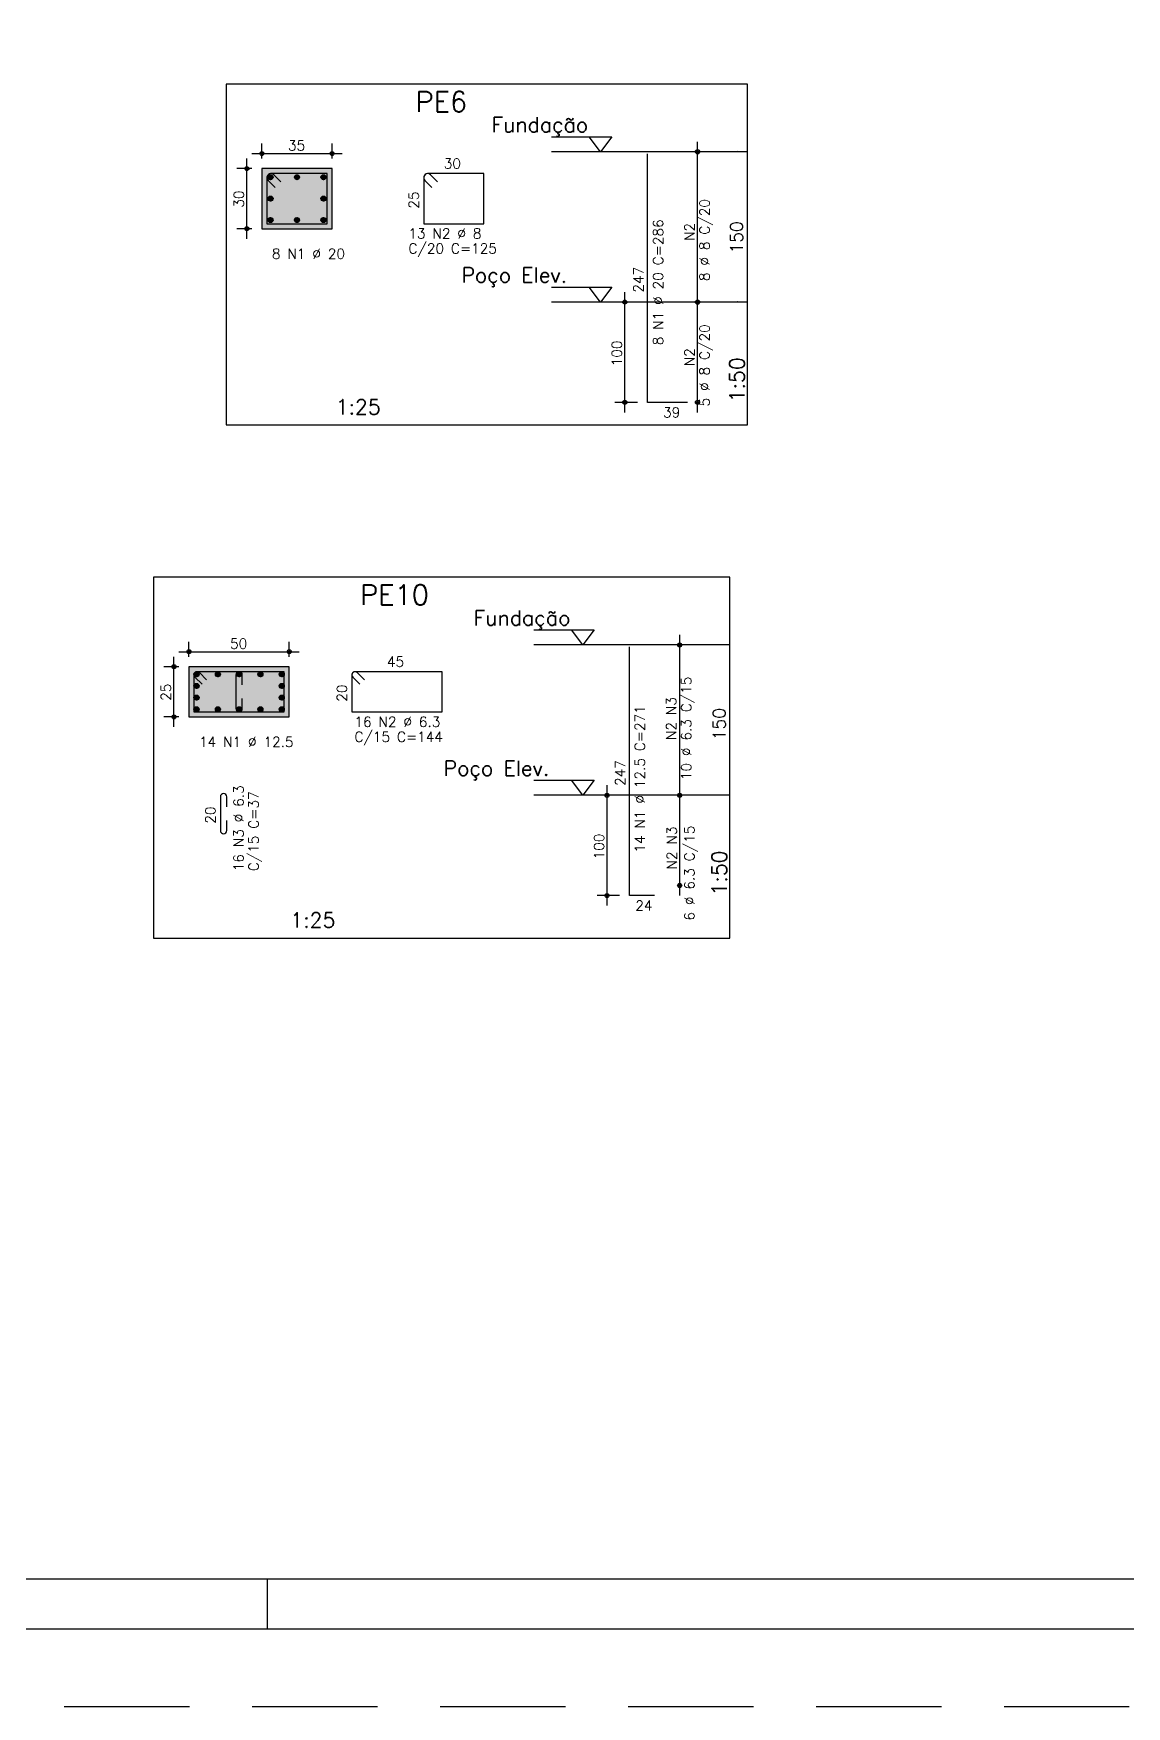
# Model space of a CAD drawing. Extents: x -1.9 to 86, y -1.2 to 61.3.
# Drawn here: x 42.44 to 64.24, y -1.19 to 32.19 of the extents above; entities that cross this region are included whole.
import ezdxf

# ---------------------------------------------------------------- set-up
doc = ezdxf.new("R2010")
doc.units = 0
doc.header["$MEASUREMENT"] = 0
doc.linetypes.add('ESTILO_TQS_0001', pattern=[0.45, 0.3, -0.15])
doc.linetypes.add('HIDDEN', pattern=[0.375, 0.25, -0.125])
doc.layers.get('0').update_dxf_attribs({"linetype": 'CONTINUOUS'})
doc.layers.get('Defpoints').update_dxf_attribs({"linetype": 'CONTINUOUS'})
for name, color, linetype in [('ARQ_FOLHA', 7, 'CONTINUOUS'), ('PENA_01', 1, 'CONTINUOUS'), ('PENA_02', 2, 'CONTINUOUS'), ('PENA_03', 3, 'CONTINUOUS'), ('PENA_04', 4, 'CONTINUOUS'), ('PENA_05', 5, 'CONTINUOUS'), ('PENA_06', 6, 'CONTINUOUS'), ('PENA_10', 253, 'CONTINUOUS')]:
    doc.layers.add(name, color=color, linetype=linetype)
doc.styles.get("Standard").update_dxf_attribs({"font": 'ROMANS.SHX'})

# ---------------------------------------------------------------- blocks, each defined once
blk = doc.blocks.new('FOLHA A1 - 841 X 594')
at = {"layer": 'ARQ_FOLHA', "color": 1}
blk.add_line((-370, 10), (-370, 0), dxfattribs=at)
for points in [[(-841, 0), (0, 0), (0, 594), (-841, 594)], [(-816, 10), (-10, 10), (-10, 584), (-816, 584)]]:
    blk.add_lwpolyline(points, close=True, dxfattribs=at)
at = {"layer": 'Defpoints', "color": 8, "linetype": 'HIDDEN', "ltscale": 100}
blk.add_lwpolyline([(-860.5, 609.5), (-860.5, -15.5), (19.5, -15.5), (19.5, 609.5)], close=True, dxfattribs=at)
blk = doc.blocks.new('*U23')
blk.add_blockref('FOLHA A1 - 841 X 594', (0, 0))

msp = doc.modelspace()

# ---------------------------------------------------------------- linework, layer by layer
at = {"layer": 'PENA_01', "linetype": 'Continuous'}
for p, q in [((46.796, 29.79), (48.596, 29.79)), ((46.996, 29.69), (46.996, 29.99)), ((48.396, 29.69), (48.396, 29.99)), ((55.686, 26.625), (55.686, 30.025)), ((46.796, 29.49), (46.496, 29.49)), ((46.696, 28.09), (46.696, 29.69)), ((46.796, 28.29), (46.496, 28.29)), ((54.486, 26.825), (54.036, 26.825)), ((54.236, 24.625), (54.236, 27.025)), ((55.686, 24.625), (55.686, 27.025)), ((54.486, 24.825), (54.036, 24.825)), ((45.541, 19.751), (45.541, 20.051)), ((47.541, 19.751), (47.541, 20.051)), ((55.331, 16.786), (55.331, 20.186)), ((45.241, 18.351), (45.241, 19.751)), ((45.341, 19.851), (47.741, 19.851)), ((45.341, 19.551), (45.041, 19.551)), ((45.341, 18.551), (45.041, 18.551)), ((53.881, 14.786), (53.881, 17.186)), ((55.331, 14.986), (55.331, 17.186)), ((54.131, 16.986), (53.681, 16.986)), ((54.131, 14.986), (53.681, 14.986))]:
    msp.add_line(p, q, dxfattribs=at)
at = {"layer": 'PENA_01', "linetype": 'ESTILO_TQS_0001'}
for points in [[(46.996, 28.29), (48.396, 28.29), (48.396, 29.49), (46.996, 29.49), (46.996, 28.29)], [(45.541, 18.551), (47.541, 18.551), (47.541, 19.551), (45.541, 19.551), (45.541, 18.551)]]:
    msp.add_lwpolyline(points, dxfattribs=at)
at = {"layer": 'PENA_02', "linetype": 'Continuous'}
for centre, radius in [((46.996, 29.79), 0.04), ((46.996, 29.79), 0.02), ((48.396, 29.79), 0.04), ((48.396, 29.79), 0.02), ((55.686, 29.825), 0.0416), ((55.686, 29.825), 0.0208), ((46.696, 29.49), 0.04), ((46.696, 29.49), 0.02), ((46.696, 28.29), 0.04), ((46.696, 28.29), 0.02), ((54.236, 26.825), 0.04), ((54.236, 26.825), 0.02), ((55.686, 26.825), 0.0416), ((55.686, 26.825), 0.0416), ((55.686, 26.825), 0.0208), ((55.686, 26.825), 0.0208), ((54.236, 24.825), 0.04), ((54.236, 24.825), 0.02), ((55.686, 24.825), 0.0416), ((55.686, 24.825), 0.0208), ((55.331, 19.986), 0.0416), ((45.541, 19.851), 0.04), ((45.541, 19.851), 0.02), ((47.541, 19.851), 0.04), ((47.541, 19.851), 0.02), ((55.331, 19.986), 0.0208), ((45.241, 19.551), 0.04), ((45.241, 19.551), 0.02), ((45.241, 18.551), 0.04), ((45.241, 18.551), 0.02), ((53.881, 16.986), 0.04), ((55.331, 16.986), 0.0416), ((55.331, 16.986), 0.0416), ((53.881, 16.986), 0.02), ((55.331, 16.986), 0.0208), ((55.331, 16.986), 0.0208), ((53.881, 14.986), 0.04), ((55.331, 15.186), 0.0416), ((55.331, 15.186), 0.0208), ((53.881, 14.986), 0.02)]:
    msp.add_circle(centre, radius, dxfattribs=at)
at = {"layer": 'PENA_03', "linetype": 'Continuous'}
for p, q in [((55.686, 29.825), (55.686, 29.825)), ((46.996, 29.49), (46.996, 29.49)), ((46.996, 29.49), (46.996, 29.49)), ((48.396, 29.49), (48.396, 29.49)), ((47.118, 29.311), (47.175, 29.367)), ((47.118, 29.325), (47.161, 29.367)), ((47.121, 29.3), (47.186, 29.365)), ((47.126, 29.29), (47.196, 29.36)), ((47.133, 29.283), (47.203, 29.353)), ((47.14, 29.276), (47.21, 29.346)), ((47.15, 29.271), (47.214, 29.336)), ((47.161, 29.268), (47.217, 29.325)), ((47.175, 29.269), (47.217, 29.311)), ((47.646, 29.311), (47.703, 29.367)), ((47.646, 29.325), (47.689, 29.367)), ((47.649, 29.3), (47.714, 29.365)), ((47.654, 29.29), (47.724, 29.36)), ((47.661, 29.283), (47.731, 29.353)), ((47.668, 29.276), (47.738, 29.346)), ((47.678, 29.271), (47.742, 29.336)), ((47.689, 29.268), (47.745, 29.325)), ((47.703, 29.269), (47.745, 29.311)), ((48.174, 29.311), (48.231, 29.367)), ((48.174, 29.325), (48.217, 29.367)), ((48.177, 29.3), (48.242, 29.365)), ((48.182, 29.29), (48.252, 29.36)), ((48.189, 29.283), (48.259, 29.353)), ((48.196, 29.276), (48.266, 29.346)), ((48.206, 29.271), (48.27, 29.336)), ((48.217, 29.268), (48.273, 29.325)), ((48.231, 29.269), (48.273, 29.311)), ((47.118, 28.883), (47.175, 28.939)), ((47.118, 28.897), (47.161, 28.939)), ((47.121, 28.872), (47.186, 28.937)), ((47.126, 28.862), (47.196, 28.932)), ((47.133, 28.855), (47.203, 28.925)), ((47.14, 28.848), (47.21, 28.918)), ((47.15, 28.843), (47.214, 28.908)), ((47.161, 28.84), (47.217, 28.897)), ((47.175, 28.841), (47.217, 28.883)), ((48.174, 28.883), (48.231, 28.939)), ((48.174, 28.897), (48.217, 28.939)), ((48.177, 28.872), (48.242, 28.937)), ((48.182, 28.862), (48.252, 28.932)), ((48.189, 28.855), (48.259, 28.925)), ((48.196, 28.848), (48.266, 28.918)), ((48.206, 28.843), (48.27, 28.908)), ((48.217, 28.84), (48.273, 28.897)), ((48.231, 28.841), (48.273, 28.883)), ((47.118, 28.455), (47.175, 28.511)), ((47.118, 28.469), (47.161, 28.511)), ((47.121, 28.444), (47.186, 28.509)), ((47.126, 28.434), (47.196, 28.504)), ((47.133, 28.427), (47.203, 28.497)), ((47.14, 28.42), (47.21, 28.49)), ((47.15, 28.415), (47.214, 28.48)), ((47.161, 28.412), (47.217, 28.469)), ((47.175, 28.413), (47.217, 28.455)), ((47.646, 28.455), (47.703, 28.511)), ((47.646, 28.469), (47.689, 28.511)), ((47.649, 28.444), (47.714, 28.509)), ((47.654, 28.434), (47.724, 28.504)), ((47.661, 28.427), (47.731, 28.497)), ((47.668, 28.42), (47.738, 28.49)), ((47.678, 28.415), (47.742, 28.48)), ((47.689, 28.412), (47.745, 28.469)), ((47.703, 28.413), (47.745, 28.455)), ((48.174, 28.455), (48.231, 28.511)), ((48.174, 28.469), (48.217, 28.511)), ((48.177, 28.444), (48.242, 28.509)), ((48.182, 28.434), (48.252, 28.504)), ((48.189, 28.427), (48.259, 28.497)), ((48.196, 28.42), (48.266, 28.49)), ((48.206, 28.415), (48.27, 28.48)), ((48.217, 28.412), (48.273, 28.469)), ((48.231, 28.413), (48.273, 28.455)), ((46.996, 28.29), (46.996, 28.29)), ((54.686, 26.825), (54.686, 26.825)), ((55.686, 26.825), (55.686, 26.825)), ((55.686, 26.825), (55.686, 26.825)), ((54.686, 24.825), (54.686, 24.825)), ((55.686, 24.825), (55.686, 24.825)), ((55.331, 19.986), (55.331, 19.986)), ((45.541, 19.551), (45.541, 19.551)), ((45.541, 19.551), (45.541, 19.551)), ((45.642, 19.394), (45.698, 19.451)), ((45.642, 19.409), (45.684, 19.451)), ((45.645, 19.383), (45.71, 19.448)), ((45.65, 19.374), (45.719, 19.443)), ((45.656, 19.366), (45.727, 19.437)), ((45.664, 19.36), (45.733, 19.429)), ((45.673, 19.355), (45.738, 19.42)), ((45.684, 19.352), (45.741, 19.409)), ((45.698, 19.352), (45.741, 19.394)), ((46.067, 19.394), (46.124, 19.451)), ((46.067, 19.409), (46.109, 19.451)), ((46.07, 19.383), (46.135, 19.448)), ((46.075, 19.374), (46.144, 19.443)), ((46.081, 19.366), (46.152, 19.437)), ((46.089, 19.36), (46.158, 19.429)), ((46.098, 19.355), (46.163, 19.42)), ((46.109, 19.352), (46.166, 19.409)), ((46.124, 19.352), (46.166, 19.394)), ((46.492, 19.394), (46.548, 19.451)), ((46.492, 19.409), (46.534, 19.451)), ((46.495, 19.383), (46.56, 19.448)), ((46.5, 19.374), (46.569, 19.443)), ((46.506, 19.366), (46.577, 19.437)), ((46.514, 19.36), (46.583, 19.429)), ((46.523, 19.355), (46.588, 19.42)), ((46.534, 19.352), (46.591, 19.409)), ((46.548, 19.352), (46.591, 19.394)), ((46.917, 19.394), (46.973, 19.451)), ((46.917, 19.409), (46.959, 19.451)), ((46.92, 19.383), (46.984, 19.448)), ((46.924, 19.374), (46.994, 19.443)), ((46.931, 19.366), (47.001, 19.437)), ((46.939, 19.36), (47.008, 19.429)), ((46.948, 19.355), (47.013, 19.42)), ((46.959, 19.352), (47.016, 19.409)), ((46.973, 19.352), (47.016, 19.394)), ((47.341, 19.394), (47.398, 19.451)), ((47.341, 19.409), (47.384, 19.451)), ((47.344, 19.383), (47.409, 19.448)), ((47.349, 19.374), (47.418, 19.443)), ((47.356, 19.366), (47.426, 19.437)), ((47.363, 19.36), (47.433, 19.429)), ((47.373, 19.355), (47.437, 19.42)), ((47.384, 19.352), (47.44, 19.409)), ((47.398, 19.352), (47.44, 19.394)), ((47.541, 19.551), (47.541, 19.551)), ((45.642, 19.161), (45.698, 19.218)), ((45.642, 19.175), (45.684, 19.218)), ((45.645, 19.15), (45.71, 19.215)), ((45.65, 19.141), (45.719, 19.21)), ((45.656, 19.133), (45.727, 19.204)), ((45.664, 19.127), (45.733, 19.196)), ((45.673, 19.122), (45.738, 19.186)), ((45.684, 19.119), (45.741, 19.175)), ((45.698, 19.119), (45.741, 19.161)), ((47.341, 19.161), (47.398, 19.218)), ((47.341, 19.175), (47.384, 19.218)), ((47.344, 19.15), (47.409, 19.215)), ((47.349, 19.141), (47.418, 19.21)), ((47.356, 19.133), (47.426, 19.204)), ((47.363, 19.127), (47.433, 19.196)), ((47.373, 19.122), (47.437, 19.186)), ((47.384, 19.119), (47.44, 19.175)), ((47.398, 19.119), (47.44, 19.161)), ((45.642, 18.928), (45.698, 18.985)), ((45.642, 18.942), (45.684, 18.985)), ((45.642, 18.695), (45.698, 18.751)), ((45.642, 18.709), (45.684, 18.751)), ((45.645, 18.917), (45.71, 18.982)), ((45.645, 18.684), (45.71, 18.748)), ((45.65, 18.907), (45.719, 18.977)), ((45.65, 18.674), (45.719, 18.744)), ((45.656, 18.9), (45.727, 18.97)), ((45.656, 18.666), (45.727, 18.737)), ((45.664, 18.893), (45.733, 18.963)), ((45.664, 18.66), (45.733, 18.729)), ((45.673, 18.889), (45.738, 18.953)), ((45.673, 18.655), (45.738, 18.72)), ((45.684, 18.886), (45.741, 18.942)), ((45.684, 18.652), (45.741, 18.709)), ((45.698, 18.886), (45.741, 18.928)), ((45.698, 18.652), (45.741, 18.695)), ((46.067, 18.695), (46.124, 18.751)), ((46.067, 18.709), (46.109, 18.751)), ((46.07, 18.684), (46.135, 18.748)), ((46.075, 18.674), (46.144, 18.744)), ((46.081, 18.666), (46.152, 18.737)), ((46.089, 18.66), (46.158, 18.729)), ((46.098, 18.655), (46.163, 18.72)), ((46.109, 18.652), (46.166, 18.709)), ((46.124, 18.652), (46.166, 18.695)), ((46.492, 18.695), (46.548, 18.751)), ((46.492, 18.709), (46.534, 18.751)), ((46.495, 18.684), (46.56, 18.748)), ((46.5, 18.674), (46.569, 18.744)), ((46.506, 18.666), (46.577, 18.737)), ((46.514, 18.66), (46.583, 18.729)), ((46.523, 18.655), (46.588, 18.72)), ((46.534, 18.652), (46.591, 18.709)), ((46.548, 18.652), (46.591, 18.695)), ((46.917, 18.695), (46.973, 18.751)), ((46.917, 18.709), (46.959, 18.751)), ((46.92, 18.684), (46.984, 18.748)), ((46.924, 18.674), (46.994, 18.744)), ((46.931, 18.666), (47.001, 18.737)), ((46.939, 18.66), (47.008, 18.729)), ((46.948, 18.655), (47.013, 18.72)), ((46.959, 18.652), (47.016, 18.709)), ((46.973, 18.652), (47.016, 18.695)), ((47.341, 18.928), (47.398, 18.985)), ((47.341, 18.942), (47.384, 18.985)), ((47.341, 18.695), (47.398, 18.751)), ((47.341, 18.709), (47.384, 18.751)), ((47.344, 18.917), (47.409, 18.982)), ((47.344, 18.684), (47.409, 18.748)), ((47.349, 18.907), (47.418, 18.977)), ((47.349, 18.674), (47.418, 18.744)), ((47.356, 18.9), (47.426, 18.97)), ((47.356, 18.666), (47.426, 18.737)), ((47.363, 18.893), (47.433, 18.963)), ((47.363, 18.66), (47.433, 18.729)), ((47.373, 18.889), (47.437, 18.953)), ((47.373, 18.655), (47.437, 18.72)), ((47.384, 18.886), (47.44, 18.942)), ((47.384, 18.652), (47.44, 18.709)), ((47.398, 18.886), (47.44, 18.928)), ((47.398, 18.652), (47.44, 18.695)), ((45.541, 18.551), (45.541, 18.551)), ((54.331, 16.986), (54.331, 16.986)), ((55.331, 16.986), (55.331, 16.986)), ((55.331, 16.986), (55.331, 16.986)), ((55.331, 15.186), (55.331, 15.186)), ((54.331, 14.986), (54.331, 14.986))]:
    msp.add_line(p, q, dxfattribs=at)
for points in [[(46.286, 24.375), (56.686, 24.375), (56.686, 31.175), (46.286, 31.175), (46.286, 24.375)], [(52.776, 30.125), (53.976, 30.125), (53.751, 29.825), (53.526, 30.125)], [(56.686, 29.825), (52.776, 29.825)], [(46.996, 28.29), (48.396, 28.29), (48.396, 29.49), (46.996, 29.49), (46.996, 28.29)], [(52.776, 27.125), (53.976, 27.125), (53.751, 26.825), (53.526, 27.125)], [(56.686, 26.825), (52.776, 26.825)], [(44.831, 14.136), (56.331, 14.136), (56.331, 21.336), (44.831, 21.336), (44.831, 14.136)], [(52.421, 20.286), (53.621, 20.286), (53.396, 19.986), (53.171, 20.286)], [(56.331, 19.986), (52.421, 19.986)], [(45.541, 18.551), (47.541, 18.551), (47.541, 19.551), (45.541, 19.551), (45.541, 18.551)], [(52.421, 17.286), (53.621, 17.286), (53.396, 16.986), (53.171, 17.286)], [(56.331, 16.986), (52.421, 16.986)]]:
    msp.add_lwpolyline(points, dxfattribs=at)
for centre in [(47.168, 29.318), (47.696, 29.318), (48.224, 29.318), (47.168, 28.89), (48.224, 28.89), (47.168, 28.462), (47.696, 28.462), (48.224, 28.462), (45.691, 19.401), (46.117, 19.401), (46.541, 19.401), (46.966, 19.401), (47.391, 19.401), (45.691, 19.168), (47.391, 19.168), (45.691, 18.935), (45.691, 18.702), (46.117, 18.702), (46.541, 18.702), (46.966, 18.702), (47.391, 18.935), (47.391, 18.702)]:
    msp.add_circle(centre, 0.05, dxfattribs=at)
for points in [[(47.218, 29.318), (47.143, 29.361), (47.121, 29.335)], [(47.218, 29.318), (47.121, 29.335), (47.121, 29.301)], [(47.218, 29.318), (47.121, 29.301), (47.143, 29.275)], [(47.218, 29.318), (47.177, 29.367), (47.143, 29.361)], [(47.218, 29.318), (47.143, 29.275), (47.177, 29.269)], [(47.218, 29.318), (47.206, 29.35), (47.177, 29.367)], [(47.218, 29.318), (47.177, 29.269), (47.206, 29.286)], [(47.218, 29.318), (47.206, 29.286), (47.218, 29.318)], [(47.746, 29.318), (47.671, 29.361), (47.649, 29.335)], [(47.746, 29.318), (47.649, 29.335), (47.649, 29.301)], [(47.746, 29.318), (47.649, 29.301), (47.671, 29.275)], [(47.746, 29.318), (47.705, 29.367), (47.671, 29.361)], [(47.746, 29.318), (47.671, 29.275), (47.705, 29.269)], [(47.746, 29.318), (47.734, 29.35), (47.705, 29.367)], [(47.746, 29.318), (47.705, 29.269), (47.734, 29.286)], [(47.746, 29.318), (47.734, 29.286), (47.746, 29.318)], [(48.274, 29.318), (48.199, 29.361), (48.177, 29.335)], [(48.274, 29.318), (48.177, 29.335), (48.177, 29.301)], [(48.274, 29.318), (48.177, 29.301), (48.199, 29.275)], [(48.274, 29.318), (48.233, 29.367), (48.199, 29.361)], [(48.274, 29.318), (48.199, 29.275), (48.233, 29.269)], [(48.274, 29.318), (48.262, 29.35), (48.233, 29.367)], [(48.274, 29.318), (48.233, 29.269), (48.262, 29.286)], [(48.274, 29.318), (48.262, 29.286), (48.274, 29.318)], [(47.218, 28.89), (47.143, 28.933), (47.121, 28.907)], [(47.218, 28.89), (47.121, 28.907), (47.121, 28.873)], [(47.218, 28.89), (47.121, 28.873), (47.143, 28.847)], [(47.218, 28.89), (47.177, 28.939), (47.143, 28.933)], [(47.218, 28.89), (47.143, 28.847), (47.177, 28.841)], [(47.218, 28.89), (47.206, 28.922), (47.177, 28.939)], [(47.218, 28.89), (47.177, 28.841), (47.206, 28.858)], [(47.218, 28.89), (47.206, 28.858), (47.218, 28.89)], [(48.274, 28.89), (48.199, 28.933), (48.177, 28.907)], [(48.274, 28.89), (48.177, 28.907), (48.177, 28.873)], [(48.274, 28.89), (48.177, 28.873), (48.199, 28.847)], [(48.274, 28.89), (48.233, 28.939), (48.199, 28.933)], [(48.274, 28.89), (48.199, 28.847), (48.233, 28.841)], [(48.274, 28.89), (48.262, 28.922), (48.233, 28.939)], [(48.274, 28.89), (48.233, 28.841), (48.262, 28.858)], [(48.274, 28.89), (48.262, 28.858), (48.274, 28.89)], [(47.218, 28.462), (47.143, 28.505), (47.121, 28.479)], [(47.218, 28.462), (47.121, 28.479), (47.121, 28.445)], [(47.218, 28.462), (47.121, 28.445), (47.143, 28.419)], [(47.218, 28.462), (47.177, 28.511), (47.143, 28.505)], [(47.218, 28.462), (47.143, 28.419), (47.177, 28.413)], [(47.218, 28.462), (47.206, 28.494), (47.177, 28.511)], [(47.218, 28.462), (47.177, 28.413), (47.206, 28.43)], [(47.218, 28.462), (47.206, 28.43), (47.218, 28.462)], [(47.746, 28.462), (47.671, 28.505), (47.649, 28.479)], [(47.746, 28.462), (47.649, 28.479), (47.649, 28.445)], [(47.746, 28.462), (47.649, 28.445), (47.671, 28.419)], [(47.746, 28.462), (47.705, 28.511), (47.671, 28.505)], [(47.746, 28.462), (47.671, 28.419), (47.705, 28.413)], [(47.746, 28.462), (47.734, 28.494), (47.705, 28.511)], [(47.746, 28.462), (47.705, 28.413), (47.734, 28.43)], [(47.746, 28.462), (47.734, 28.43), (47.746, 28.462)], [(48.274, 28.462), (48.199, 28.505), (48.177, 28.479)], [(48.274, 28.462), (48.177, 28.479), (48.177, 28.445)], [(48.274, 28.462), (48.177, 28.445), (48.199, 28.419)], [(48.274, 28.462), (48.233, 28.511), (48.199, 28.505)], [(48.274, 28.462), (48.199, 28.419), (48.233, 28.413)], [(48.274, 28.462), (48.262, 28.494), (48.233, 28.511)], [(48.274, 28.462), (48.233, 28.413), (48.262, 28.43)], [(48.274, 28.462), (48.262, 28.43), (48.274, 28.462)], [(45.741, 19.401), (45.666, 19.445), (45.644, 19.419)], [(45.741, 19.401), (45.644, 19.419), (45.644, 19.384)], [(45.741, 19.401), (45.644, 19.384), (45.666, 19.358)], [(45.741, 19.401), (45.7, 19.451), (45.666, 19.445)], [(45.741, 19.401), (45.666, 19.358), (45.7, 19.352)], [(45.741, 19.401), (45.73, 19.434), (45.7, 19.451)], [(45.741, 19.401), (45.7, 19.352), (45.73, 19.369)], [(45.741, 19.401), (45.73, 19.369), (45.741, 19.401)], [(46.167, 19.401), (46.092, 19.445), (46.07, 19.419)], [(46.167, 19.401), (46.07, 19.419), (46.07, 19.384)], [(46.167, 19.401), (46.07, 19.384), (46.092, 19.358)], [(46.167, 19.401), (46.125, 19.451), (46.092, 19.445)], [(46.167, 19.401), (46.092, 19.358), (46.125, 19.352)], [(46.167, 19.401), (46.155, 19.434), (46.125, 19.451)], [(46.167, 19.401), (46.125, 19.352), (46.155, 19.369)], [(46.167, 19.401), (46.155, 19.369), (46.167, 19.401)], [(46.591, 19.401), (46.516, 19.445), (46.494, 19.419)], [(46.591, 19.401), (46.494, 19.419), (46.494, 19.384)], [(46.591, 19.401), (46.494, 19.384), (46.516, 19.358)], [(46.591, 19.401), (46.55, 19.451), (46.516, 19.445)], [(46.591, 19.401), (46.516, 19.358), (46.55, 19.352)], [(46.591, 19.401), (46.58, 19.434), (46.55, 19.451)], [(46.591, 19.401), (46.55, 19.352), (46.58, 19.369)], [(46.591, 19.401), (46.58, 19.369), (46.591, 19.401)], [(47.016, 19.401), (46.941, 19.445), (46.919, 19.419)], [(47.016, 19.401), (46.919, 19.419), (46.919, 19.384)], [(47.016, 19.401), (46.919, 19.384), (46.941, 19.358)], [(47.016, 19.401), (46.975, 19.451), (46.941, 19.445)], [(47.016, 19.401), (46.941, 19.358), (46.975, 19.352)], [(47.016, 19.401), (47.004, 19.434), (46.975, 19.451)], [(47.016, 19.401), (46.975, 19.352), (47.004, 19.369)], [(47.016, 19.401), (47.004, 19.369), (47.016, 19.401)], [(47.441, 19.401), (47.366, 19.445), (47.344, 19.419)], [(47.441, 19.401), (47.344, 19.419), (47.344, 19.384)], [(47.441, 19.401), (47.344, 19.384), (47.366, 19.358)], [(47.441, 19.401), (47.4, 19.451), (47.366, 19.445)], [(47.441, 19.401), (47.366, 19.358), (47.4, 19.352)], [(47.441, 19.401), (47.429, 19.434), (47.4, 19.451)], [(47.441, 19.401), (47.4, 19.352), (47.429, 19.369)], [(47.441, 19.401), (47.429, 19.369), (47.441, 19.401)], [(45.741, 19.168), (45.666, 19.212), (45.644, 19.185)], [(45.741, 19.168), (45.644, 19.185), (45.644, 19.151)], [(45.741, 19.168), (45.644, 19.151), (45.666, 19.125)], [(45.741, 19.168), (45.7, 19.217), (45.666, 19.212)], [(45.741, 19.168), (45.666, 19.125), (45.7, 19.119)], [(45.741, 19.168), (45.73, 19.2), (45.7, 19.217)], [(45.741, 19.168), (45.7, 19.119), (45.73, 19.136)], [(45.741, 19.168), (45.73, 19.136), (45.741, 19.168)], [(47.441, 19.168), (47.366, 19.212), (47.344, 19.185)], [(47.441, 19.168), (47.344, 19.185), (47.344, 19.151)], [(47.441, 19.168), (47.344, 19.151), (47.366, 19.125)], [(47.441, 19.168), (47.4, 19.217), (47.366, 19.212)], [(47.441, 19.168), (47.366, 19.125), (47.4, 19.119)], [(47.441, 19.168), (47.429, 19.2), (47.4, 19.217)], [(47.441, 19.168), (47.4, 19.119), (47.429, 19.136)], [(47.441, 19.168), (47.429, 19.136), (47.441, 19.168)], [(45.741, 18.935), (45.666, 18.978), (45.644, 18.952)], [(45.741, 18.935), (45.644, 18.952), (45.644, 18.918)], [(45.741, 18.935), (45.644, 18.918), (45.666, 18.892)], [(45.741, 18.702), (45.666, 18.745), (45.644, 18.719)], [(45.741, 18.702), (45.644, 18.719), (45.644, 18.685)], [(45.741, 18.702), (45.644, 18.685), (45.666, 18.659)], [(45.741, 18.935), (45.7, 18.984), (45.666, 18.978)], [(45.741, 18.935), (45.666, 18.892), (45.7, 18.886)], [(45.741, 18.702), (45.7, 18.751), (45.666, 18.745)], [(45.741, 18.702), (45.666, 18.659), (45.7, 18.653)], [(45.741, 18.935), (45.73, 18.967), (45.7, 18.984)], [(45.741, 18.935), (45.7, 18.886), (45.73, 18.903)], [(45.741, 18.702), (45.73, 18.734), (45.7, 18.751)], [(45.741, 18.702), (45.7, 18.653), (45.73, 18.67)], [(45.741, 18.935), (45.73, 18.903), (45.741, 18.935)], [(45.741, 18.702), (45.73, 18.67), (45.741, 18.702)], [(46.167, 18.702), (46.092, 18.745), (46.07, 18.719)], [(46.167, 18.702), (46.07, 18.719), (46.07, 18.685)], [(46.167, 18.702), (46.07, 18.685), (46.092, 18.659)], [(46.167, 18.702), (46.125, 18.751), (46.092, 18.745)], [(46.167, 18.702), (46.092, 18.659), (46.125, 18.653)], [(46.167, 18.702), (46.155, 18.734), (46.125, 18.751)], [(46.167, 18.702), (46.125, 18.653), (46.155, 18.67)], [(46.167, 18.702), (46.155, 18.67), (46.167, 18.702)], [(46.591, 18.702), (46.516, 18.745), (46.494, 18.719)], [(46.591, 18.702), (46.494, 18.719), (46.494, 18.685)], [(46.591, 18.702), (46.494, 18.685), (46.516, 18.659)], [(46.591, 18.702), (46.55, 18.751), (46.516, 18.745)], [(46.591, 18.702), (46.516, 18.659), (46.55, 18.653)], [(46.591, 18.702), (46.58, 18.734), (46.55, 18.751)], [(46.591, 18.702), (46.55, 18.653), (46.58, 18.67)], [(46.591, 18.702), (46.58, 18.67), (46.591, 18.702)], [(47.016, 18.702), (46.941, 18.745), (46.919, 18.719)], [(47.016, 18.702), (46.919, 18.719), (46.919, 18.685)], [(47.016, 18.702), (46.919, 18.685), (46.941, 18.659)], [(47.016, 18.702), (46.975, 18.751), (46.941, 18.745)], [(47.016, 18.702), (46.941, 18.659), (46.975, 18.653)], [(47.016, 18.702), (47.004, 18.734), (46.975, 18.751)], [(47.016, 18.702), (46.975, 18.653), (47.004, 18.67)], [(47.016, 18.702), (47.004, 18.67), (47.016, 18.702)], [(47.441, 18.935), (47.366, 18.978), (47.344, 18.952)], [(47.441, 18.935), (47.344, 18.952), (47.344, 18.918)], [(47.441, 18.935), (47.344, 18.918), (47.366, 18.892)], [(47.441, 18.702), (47.366, 18.745), (47.344, 18.719)], [(47.441, 18.702), (47.344, 18.719), (47.344, 18.685)], [(47.441, 18.702), (47.344, 18.685), (47.366, 18.659)], [(47.441, 18.935), (47.4, 18.984), (47.366, 18.978)], [(47.441, 18.935), (47.366, 18.892), (47.4, 18.886)], [(47.441, 18.702), (47.4, 18.751), (47.366, 18.745)], [(47.441, 18.702), (47.366, 18.659), (47.4, 18.653)], [(47.441, 18.935), (47.429, 18.967), (47.4, 18.984)], [(47.441, 18.935), (47.4, 18.886), (47.429, 18.903)], [(47.441, 18.702), (47.429, 18.734), (47.4, 18.751)], [(47.441, 18.702), (47.4, 18.653), (47.429, 18.67)], [(47.441, 18.935), (47.429, 18.903), (47.441, 18.935)], [(47.441, 18.702), (47.429, 18.67), (47.441, 18.702)]]:
    msp.add_solid(points, dxfattribs=at)
at = {"layer": 'PENA_04', "linetype": 'Continuous'}
for p, q in [((48.296, 29.39), (47.176, 29.39)), ((48.296, 28.39), (48.296, 29.39)), ((47.096, 29.31), (47.096, 28.39)), ((47.119, 29.253), (47.261, 29.112)), ((47.374, 29.225), (47.233, 29.367)), ((47.096, 28.39), (48.296, 28.39)), ((45.641, 19.389), (45.641, 18.652)), ((47.441, 19.452), (45.704, 19.452)), ((45.89, 19.292), (45.749, 19.433)), ((46.478, 19.389), (46.478, 18.715)), ((46.604, 19.189), (46.604, 19.389)), ((47.441, 18.652), (47.441, 19.452)), ((45.66, 19.344), (45.801, 19.203)), ((46.604, 18.715), (46.604, 18.915)), ((45.641, 18.652), (47.441, 18.652))]:
    msp.add_line(p, q, dxfattribs=at)
for centre, radius, start, end in [((47.176, 29.31), 0.08, 45, 180), ((47.176, 29.31), 0.08, 90, 225), ((45.704, 19.389), 0.063, 45, 180), ((45.704, 19.389), 0.063, 90, 225), ((46.541, 19.389), 0.063, 0, 180), ((46.541, 18.715), 0.063, 180, 0)]:
    msp.add_arc(centre, radius, start, end, dxfattribs=at)
at = {"layer": 'PENA_05', "linetype": 'Continuous'}
for p, q in [((54.686, 24.825), (54.686, 29.785)), ((51.424, 29.39), (50.304, 29.39)), ((51.424, 28.39), (51.424, 29.39)), ((50.224, 29.31), (50.224, 28.39)), ((50.247, 29.253), (50.389, 29.112)), ((50.502, 29.225), (50.361, 29.367)), ((50.224, 28.39), (51.424, 28.39)), ((55.486, 24.825), (54.686, 24.825)), ((54.331, 14.986), (54.331, 19.946)), ((48.791, 19.389), (48.791, 18.652)), ((50.591, 19.452), (48.854, 19.452)), ((49.04, 19.292), (48.899, 19.433)), ((50.591, 18.652), (50.591, 19.452)), ((48.81, 19.344), (48.951, 19.203)), ((48.791, 18.652), (50.591, 18.652)), ((46.168, 16.957), (46.168, 16.283)), ((46.294, 16.757), (46.294, 16.957)), ((46.294, 16.283), (46.294, 16.483)), ((54.831, 14.986), (54.331, 14.986))]:
    msp.add_line(p, q, dxfattribs=at)
for centre, radius, start, end in [((50.304, 29.31), 0.08, 45, 180), ((50.304, 29.31), 0.08, 90, 225), ((48.854, 19.389), 0.063, 45, 180), ((48.854, 19.389), 0.063, 90, 225), ((46.231, 16.957), 0.063, 0, 180), ((46.231, 16.283), 0.063, 180, 0)]:
    msp.add_arc(centre, radius, start, end, dxfattribs=at)
at = {"layer": 'PENA_10', "linetype": 'Continuous'}
for points in [[(46.996, 28.29), (48.396, 28.29), (48.396, 29.49)], [(46.996, 28.29), (48.396, 29.49), (46.996, 29.49)], [(46.996, 28.29), (46.996, 29.49), (46.996, 28.29)], [(45.541, 18.551), (47.541, 18.551), (47.541, 19.551)], [(45.541, 18.551), (47.541, 19.551), (45.541, 19.551)], [(45.541, 18.551), (45.541, 19.551), (45.541, 18.551)]]:
    msp.add_solid(points, dxfattribs=at)

# ---------------------------------------------------------------- block references
at = {"xscale": 0.09999999999999938, "yscale": 0.09999999999999938, "zscale": 0.09999999999999938}
msp.add_blockref('*U23', (84.1, 0.356), dxfattribs=at)

# ---------------------------------------------------------------- texts
at = {"layer": 'PENA_02', "linetype": 'Continuous'}
for s, height, p in [('150', 0.25, (56.59, 27.795)), ('1:50', 0.3, (56.626, 24.825)), ('150', 0.25, (56.244, 18.084)), ('1:50', 0.3, (56.271, 14.986))]:
    msp.add_text(s, height=height, rotation=90, dxfattribs=at).set_placement(p)
for p in [(48.466, 24.585), (47.561, 14.346)]:
    msp.add_text('1:25', height=0.3, dxfattribs=at).set_placement(p)
at = {"layer": 'PENA_03', "linetype": 'Continuous'}
for s, height, p in [('Fundação', 0.3, (51.576, 30.215)), ('35', 0.2, (47.516, 29.85)), ('1', 0.01, (56.476, 29.825)), ('30', 0.2, (50.624, 29.49)), ('13 N2 %%c 8', 0.2, (49.918, 28.095)), ('8 N1 %%c 20', 0.2, (47.196, 27.69)), ('C/20 C=125', 0.2, (49.918, 27.795)), ('Poço Elev.', 0.3, (50.976, 27.215)), ('0', 0.01, (56.476, 26.825)), ('39', 0.2, (54.999, 24.525)), ('Fundação', 0.3, (51.221, 20.376)), ('50', 0.2, (46.361, 19.911)), ('45', 0.2, (49.491, 19.552)), ('1', 0.01, (56.121, 19.986)), ('16 N2 %%c 6.3', 0.2, (48.841, 18.352)), ('14 N1 %%c 12.5', 0.2, (45.741, 17.951)), ('C/15 C=144', 0.2, (48.841, 18.052)), ('Poço Elev.', 0.3, (50.621, 17.376)), ('0', 0.01, (56.121, 16.986)), ('24', 0.2, (54.445, 14.686))]:
    msp.add_text(s, height=height, dxfattribs=at).set_placement(p)
for s, p in [('30', (46.636, 28.71)), ('25', (50.124, 28.69)), ('8 %%c 8 C/20', (55.926, 27.245)), ('8 N1 %%c 20 C=286', (55, 25.965)), ('N2', (55.626, 28.045)), ('247', (54.606, 27.015)), ('5 %%c 8 C/20', (55.926, 24.745)), ('100', (54.176, 25.545)), ('N2', (55.626, 25.545)), ('25', (45.181, 18.871)), ('20', (48.691, 18.852)), ('10 %%c 6.3 C/15', (55.561, 17.288)), ('14 N1 %%c 12.5 C=271', (54.635, 15.843)), ('N2 N3', (55.261, 18.088)), ('247', (54.244, 17.173)), ('16 N3 %%c 6.3', (46.631, 15.47)), ('C/15 C=37', (46.931, 15.47)), ('20', (46.068, 16.42)), ('100', (53.821, 15.706)), ('N2 N3', (55.271, 15.506)), ('6 %%c 6.3 C/15', (55.625, 14.486))]:
    msp.add_text(s, height=0.2, rotation=90, dxfattribs=at).set_placement(p)
at = {"layer": 'PENA_06', "linetype": 'Continuous'}
for s, p in [('PE6', (50.061, 30.625)), ('PE10', (48.956, 20.786))]:
    msp.add_text(s, height=0.4, dxfattribs=at).set_placement(p)

doc.saveas('drawing.dxf')
